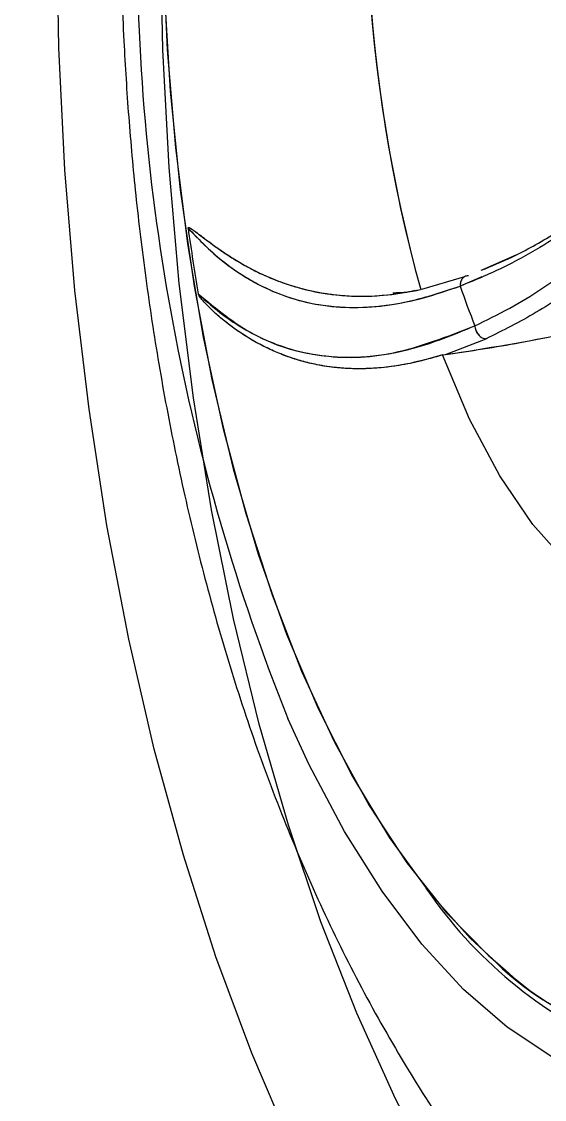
# Model space of a CAD drawing. Header units: inches. Extents: x 0 to 84, y -22 to 124.
# Drawn here: x 75.265 to 76.125, y 40.681 to 42.452 of the extents above; entities that cross this region are included whole.
import ezdxf

# ---------------------------------------------------------------- set-up
doc = ezdxf.new("R2010")
doc.units = ezdxf.units.IN
doc.header["$MEASUREMENT"] = 0
doc.layers.add('1', color=4, linetype='Continuous')
doc.layers.add('BDIM_CYAN', color=4, linetype='Continuous')

# ---------------------------------------------------------------- blocks, each defined once
blk = doc.blocks.new('2026 RELAY')
at = {"color": 8, "linetype": 'Continuous', "lineweight": 25, "flags": 128}
for points in [[(75.7077, 40.1074), (75.6436, 40.2572), (75.5847, 40.4159), (75.5312, 40.5828), (75.4834, 40.757), (75.4415, 40.9378), (75.4057, 41.1243), (75.3762, 41.3156), (75.3531, 41.5107), (75.3365, 41.7088), (75.3266, 41.9089), (75.3233, 42.1101), (75.3267, 42.3113), (75.3367, 42.5117), (75.3534, 42.7103), (75.3766, 42.9061), (75.4062, 43.0982), (75.4421, 43.2857), (75.4841, 43.4677), (75.532, 43.6433), (75.5855, 43.8117), (75.6445, 43.9721), (75.7087, 44.1237), (75.7777, 44.2658)], [(75.9486, 40.0512), (75.88, 40.1822), (75.8162, 40.3231), (75.7573, 40.4733), (75.7038, 40.6319), (75.6558, 40.7981), (75.6137, 40.9711), (75.5777, 41.15), (75.5479, 41.3339), (75.5245, 41.5218), (75.5076, 41.7128), (75.4973, 41.906), (75.4936, 42.1003)]]:
    blk.add_lwpolyline(points, dxfattribs=at)
at = {"layer": '1', "color": 3, "linetype": 'Continuous', "lineweight": 25}
blk.add_open_spline([(76.905, 45.2041), (76.8463, 45.2491), (76.7865, 45.2861), (76.665, 45.3449), (76.6032, 45.3667), (76.5086, 45.3881), (76.4767, 45.3933), (76.4124, 45.4), (76.3801, 45.4015), (76.2832, 45.4001), (76.2183, 45.3918), (76.0878, 45.3606), (76.0222, 45.3378), (75.9396, 45.3001), (75.9231, 45.2922), (75.8899, 45.2753), (75.8733, 45.2664), (75.8236, 45.2383), (75.7907, 45.2179), (75.6928, 45.1516), (75.6288, 45.1005), (75.5041, 44.9842), (75.4433, 44.919), (75.3701, 44.828), (75.3555, 44.8093), (75.3267, 44.771), (75.3125, 44.7513), (75.2702, 44.6911), (75.243, 44.6494), (75.1639, 44.5201), (75.1148, 44.428), (75.0237, 44.2323), (74.9817, 44.1286), (74.9241, 43.9644), (74.9057, 43.9079), (74.8712, 43.7936), (74.8551, 43.7355), (74.8096, 43.559), (74.7833, 43.438), (74.7494, 43.2517), (74.7391, 43.1888), (74.725, 43.0933), (74.7205, 43.0612), (74.712, 42.9967), (74.7079, 42.9642), (74.689, 42.8015), (74.6777, 42.6707), (74.6623, 42.4076), (74.6582, 42.2754), (74.6573, 42.076), (74.6579, 42.0094), (74.6601, 41.9092), (74.6611, 41.8757), (74.6635, 41.809), (74.6649, 41.7758), (74.6732, 41.6103), (74.6833, 41.4798), (74.7109, 41.2226), (74.7283, 41.0958), (74.7604, 40.9085), (74.7721, 40.8466), (74.7976, 40.7237), (74.8113, 40.6634), (74.8551, 40.4861), (74.888, 40.3725), (74.9616, 40.1547), (75.0024, 40.0504), (75.0584, 39.926), (75.0699, 39.9015), (75.0933, 39.853), (75.1053, 39.829), (75.1419, 39.7586), (75.167, 39.7134), (75.2447, 39.5831), (75.2994, 39.5031), (75.4145, 39.3566), (75.4748, 39.29), (75.6004, 39.1701), (75.6644, 39.1181), (75.7939, 39.0285), (75.8594, 38.9908), (75.958, 38.9448), (75.9909, 38.9312), (76.0405, 38.9134), (76.0571, 38.9079), (76.0901, 38.8979), (76.1066, 38.8934), (76.1887, 38.8731), (76.2536, 38.8643), (76.3822, 38.8616), (76.4459, 38.8676), (76.5407, 38.8882), (76.5722, 38.8969), (76.6193, 38.913), (76.635, 38.9189), (76.6662, 38.9316), (76.6817, 38.9384), (76.7588, 38.9749), (76.8193, 39.0118), (76.8786, 39.0564)], degree=3, knots=[0, 0, 0, 0, 0.03125, 0.03125, 0.0625, 0.0625, 0.078125, 0.078125, 0.09375, 0.09375, 0.125, 0.125, 0.15625, 0.15625, 0.164063, 0.164063, 0.171875, 0.171875, 0.1875, 0.1875, 0.21875, 0.21875, 0.25, 0.25, 0.257813, 0.257813, 0.265625, 0.265625, 0.28125, 0.28125, 0.3125, 0.3125, 0.34375, 0.34375, 0.359375, 0.359375, 0.375, 0.375, 0.40625, 0.40625, 0.421875, 0.421875, 0.429688, 0.429688, 0.4375, 0.4375, 0.46875, 0.46875, 0.5, 0.5, 0.515625, 0.515625, 0.523438, 0.523438, 0.53125, 0.53125, 0.5625, 0.5625, 0.59375, 0.59375, 0.609375, 0.609375, 0.625, 0.625, 0.65625, 0.65625, 0.6875, 0.6875, 0.695313, 0.695313, 0.703125, 0.703125, 0.71875, 0.71875, 0.75, 0.75, 0.78125, 0.78125, 0.8125, 0.8125, 0.84375, 0.84375, 0.859375, 0.859375, 0.867188, 0.867188, 0.875, 0.875, 0.90625, 0.90625, 0.9375, 0.9375, 0.953125, 0.953125, 0.960938, 0.960938, 0.96875, 0.96875, 1, 1, 1, 1], dxfattribs=at)
at = {"layer": 'BDIM_CYAN'}
for p, q in [((76.0222, 41.5446), (76.078, 41.5691)), ((75.9932, 41.5328), (75.9226, 41.512)), ((76.0217, 41.5327), (75.986, 41.5177)), ((75.9622, 41.4051), (76.0285, 41.4311)), ((75.9622, 41.4051), (76.0285, 41.4311)), ((75.9569, 41.4046), (75.9622, 41.4051)), ((75.9569, 41.4046), (75.9622, 41.4051))]:
    blk.add_line(p, q, dxfattribs=at)
at = {"layer": 'BDIM_CYAN', "flags": 128}
for points in [[(76.1365, 40.2517), (76.063, 40.3003), (75.9917, 40.3621), (75.9231, 40.4367), (75.8577, 40.5234), (75.7959, 40.6217), (75.7381, 40.7309), (75.703, 40.8073)], [(75.4977, 42.0692), (75.5046, 41.9061), (75.5181, 41.745), (75.5378, 41.5871), (75.5638, 41.4336), (75.5958, 41.2855), (75.6337, 41.1441), (75.677, 41.0103), (75.7255, 40.8851), (75.7788, 40.7694), (75.8365, 40.6642), (75.8983, 40.5702), (75.9636, 40.488), (76.032, 40.4184), (76.0604, 40.3939)], [(75.7046, 43.3948), (75.6576, 43.2626), (75.6161, 43.1221), (75.5804, 42.9744), (75.5508, 42.8207), (75.5274, 42.662), (75.5105, 42.4996), (75.5002, 42.3348), (75.4966, 42.1687), (75.4997, 42.0027), (75.5095, 41.8381), (75.5259, 41.676), (75.5487, 41.5177), (75.5779, 41.3644), (75.6131, 41.2173), (75.6542, 41.0775), (75.7008, 40.946), (75.7525, 40.8239), (75.809, 40.7121), (75.8698, 40.6115), (75.9344, 40.5227), (76.0024, 40.4466), (76.0402, 40.4111)], [(76.4219, 40.957), (76.3557, 40.958), (76.2902, 40.9758), (76.226, 41.01), (76.1643, 41.0603), (76.1057, 41.1259), (76.0511, 41.2059), (76.0013, 41.2992), (75.9569, 41.4046)], [(76.4149, 40.9564), (76.3557, 40.958), (76.2902, 40.9758), (76.226, 41.01), (76.1643, 41.0603), (76.1057, 41.1259), (76.0511, 41.2059), (76.0013, 41.2992), (75.9569, 41.4046)]]:
    blk.add_lwpolyline(points, dxfattribs=at)
at = {"layer": 'BDIM_CYAN'}
for centre, radius, start, end in [((78.3066, 42.1713), 2.4749, 170.0608, 195.4527), ((78.3066, 42.1713), 2.4749, 170.2558, 195.4518), ((78.9062, 42.0919), 3.4513, 179.422, 201.8528), ((79.0903, 42.1121), 3.5863, 188.0027, 189.7488), ((79.0903, 42.1121), 3.5863, 188.0029, 189.7488), ((77.2774, 41.957), 1.364, 198.7885, 201.7127), ((76.5439, 40.9476), 0.7435, 214.2976, 246.4007), ((76.3689, 40.7378), 0.4635, 224.8196, 306.4615), ((76.3684, 40.7257), 0.4528, 227.1237, 296.1012)]:
    blk.add_arc(centre, radius, start, end, dxfattribs=at)
for points, knots in [([(75.4275, 42.18), (75.4279, 42.1185), (75.4284, 42.0318), (75.434, 41.9038), (75.4409, 41.7941), (75.4527, 41.664), (75.469, 41.5284), (75.4904, 41.3878), (75.5173, 41.2444), (75.5499, 41.0996), (75.5884, 40.9546), (75.6333, 40.8102), (75.6849, 40.6673), (75.7436, 40.5266), (75.8095, 40.3892), (75.8833, 40.2566), (75.9528, 40.1454), (76.0011, 40.0813), (76.0193, 40.0571)], [0, 0, 0, 0, 0.077315, 0.109055, 0.161669, 0.21629, 0.274929, 0.336204, 0.399628, 0.464846, 0.531641, 0.599877, 0.669443, 0.740209, 0.811955, 0.884248, 0.956396, 1, 1, 1, 1]), ([(76.3349, 41.7452), (76.3259, 41.7371), (76.3085, 41.7215), (76.2814, 41.6988), (76.2505, 41.6736), (76.2132, 41.6451), (76.1675, 41.6126), (76.1144, 41.5789), (76.0527, 41.5448), (76.0092, 41.5271), (75.986, 41.5177)], [0, 0, 0, 0, 0.0780207, 0.1502844, 0.2337526, 0.3445671, 0.4709412, 0.6255612, 0.8000112, 1, 1, 1, 1]), ([(76.0208, 41.5437), (76.0376, 41.5506), (76.0776, 41.5669), (76.139, 41.6016), (76.2026, 41.6431), (76.2618, 41.6874), (76.3047, 41.7218), (76.3285, 41.7431), (76.3334, 41.7474)], [0, 0, 0, 0, 0.1610795, 0.3854539, 0.5876485, 0.7699038, 0.9529114, 1, 1, 1, 1]), ([(76.0101, 41.4524), (76.0292, 41.4616), (76.0659, 41.4794), (76.1204, 41.5129), (76.1734, 41.5498), (76.2262, 41.5912), (76.2879, 41.644), (76.3315, 41.687), (76.3579, 41.713)], [0, 0, 0, 0, 0.163693, 0.314793, 0.466926, 0.618769, 0.769591, 1, 1, 1, 1]), ([(76.3098, 41.6267), (76.2936, 41.6121), (76.2546, 41.5769), (76.1883, 41.5249), (76.1105, 41.4718), (76.056, 41.4448), (76.0285, 41.4311)], [0, 0, 0, 0, 0.1741935, 0.4201884, 0.7074528, 1, 1, 1, 1]), ([(75.5389, 41.6129), (75.5389, 41.6129), (75.5389, 41.613), (75.5389, 41.6132), (75.5389, 41.6134), (75.5389, 41.6135), (75.5389, 41.6136), (75.539, 41.6138), (75.5393, 41.6139), (75.5398, 41.614), (75.5421, 41.6134), (75.5459, 41.6107), (75.5517, 41.6066), (75.5584, 41.6016), (75.5676, 41.5946), (75.5796, 41.5856), (75.5951, 41.5746), (75.6134, 41.5627), (75.6331, 41.5511), (75.6549, 41.5397), (75.6797, 41.5285), (75.7127, 41.5166), (75.7564, 41.5056), (75.8092, 41.5002), (75.8653, 41.5017), (75.903, 41.5086), (75.9211, 41.5119)], [0, 0, 0, 0, 0.000231, 0.000437, 0.000628, 0.000819, 0.001023, 0.001252, 0.001812, 0.00345, 0.005859, 0.023596, 0.040537, 0.061853, 0.087513, 0.12771, 0.17519, 0.229807, 0.291388, 0.346437, 0.414944, 0.495682, 0.609911, 0.750097, 0.879926, 1, 1, 1, 1]), ([(75.5389, 41.6128), (75.5389, 41.613), (75.5389, 41.6131), (75.5389, 41.6133), (75.5389, 41.6134), (75.5389, 41.6135), (75.539, 41.6137), (75.5392, 41.6139), (75.5396, 41.614), (75.5415, 41.6136), (75.5449, 41.6114), (75.5503, 41.6077), (75.5568, 41.6028), (75.5673, 41.5949), (75.583, 41.5831), (75.6055, 41.5675), (75.6255, 41.5554), (75.6415, 41.5467), (75.652, 41.5413), (75.6649, 41.5352), (75.6795, 41.5289), (75.6943, 41.5233), (75.7071, 41.519), (75.7357, 41.5104), (75.7816, 41.5016), (75.8493, 41.4996), (75.8969, 41.5077), (75.9211, 41.5119)], [0, 0, 0, 0, 0.000397, 0.000572, 0.000743, 0.000923, 0.001119, 0.001591, 0.002949, 0.004941, 0.019655, 0.035804, 0.056631, 0.082107, 0.135516, 0.203994, 0.287127, 0.311335, 0.34083, 0.375551, 0.418916, 0.460776, 0.494381, 0.519839, 0.683937, 0.838609, 1, 1, 1, 1]), ([(75.5389, 41.6129), (75.555, 41.5962), (75.5841, 41.5661), (75.6201, 41.5405), (75.6417, 41.5276), (75.6511, 41.5224), (75.6599, 41.5178), (75.668, 41.5139), (75.6753, 41.5106), (75.7021, 41.4992), (75.7506, 41.4851), (75.825, 41.4806), (75.9031, 41.4902), (75.9586, 41.5086), (75.986, 41.5177)], [0, 0, 0, 0, 0.143681, 0.258946, 0.284439, 0.307979, 0.329566, 0.3492, 0.36688, 0.382606, 0.540573, 0.696139, 0.849289, 1, 1, 1, 1]), ([(75.5389, 41.6128), (75.5509, 41.6002), (75.5775, 41.5722), (75.6199, 41.5398), (75.6655, 41.5139), (75.709, 41.4968), (75.7575, 41.4854), (75.8104, 41.4811), (75.8675, 41.4855), (75.9257, 41.4971), (75.9652, 41.5106), (75.986, 41.5177)], [0, 0, 0, 0, 0.107424, 0.238431, 0.34234, 0.449844, 0.54517, 0.666079, 0.783931, 0.886397, 1, 1, 1, 1]), ([(76, 41.5348), (75.9982, 41.5347), (75.9943, 41.5343), (75.9895, 41.5305), (75.9864, 41.5247), (75.9861, 41.52), (75.986, 41.5177)], [0, 0, 0, 0, 0.240996, 0.5, 0.759004, 1, 1, 1, 1]), ([(76, 41.5348), (75.9982, 41.5347), (75.9943, 41.5343), (75.9895, 41.5305), (75.9864, 41.5247), (75.9861, 41.52), (75.986, 41.5177)], [0, 0, 0, 0, 0.240961, 0.499951, 0.758968, 1, 1, 1, 1]), ([(75.9109, 41.5102), (75.9092, 41.5098), (75.8966, 41.5062), (75.8853, 41.5061), (75.8755, 41.5061)], [0, 0, 0, 0, 0.1328216, 1, 1, 1, 1]), ([(75.9098, 41.5099), (75.9085, 41.5096), (75.8983, 41.5067), (75.8892, 41.5066), (75.8812, 41.5066)], [0, 0, 0, 0, 0.128143, 1, 1, 1, 1]), ([(75.9569, 41.4046), (75.9365, 41.3989), (75.8998, 41.3886), (75.8526, 41.3826), (75.8142, 41.3814), (75.78, 41.3835), (75.7497, 41.3883), (75.7229, 41.395), (75.6996, 41.4026), (75.677, 41.4119), (75.6516, 41.4244), (75.6257, 41.44), (75.6015, 41.4578), (75.5836, 41.4731), (75.571, 41.4853), (75.5628, 41.4942), (75.5583, 41.4999), (75.5565, 41.5029), (75.5559, 41.5041), (75.5558, 41.5047), (75.5557, 41.5049)], [0, 0, 0, 0, 0.129192, 0.232247, 0.31224, 0.390926, 0.471292, 0.530715, 0.589837, 0.648641, 0.707111, 0.793751, 0.863677, 0.916276, 0.953866, 0.980045, 0.99375, 0.997767, 0.999092, 1, 1, 1, 1]), ([(75.5557, 41.5049), (75.5855, 41.4803), (75.6451, 41.4312), (75.7535, 41.3983), (75.8742, 41.3997), (75.9648, 41.4348), (76.0101, 41.4524)], [0, 0, 0, 0, 0.250185, 0.500172, 0.750054, 1, 1, 1, 1]), ([(75.5557, 41.5049), (75.5645, 41.4969), (75.5843, 41.4788), (75.6192, 41.4536), (75.661, 41.4305), (75.7099, 41.412), (75.7697, 41.4002), (75.8397, 41.4005), (75.9213, 41.416), (75.9792, 41.4397), (76.0101, 41.4524)], [0, 0, 0, 0, 0.076042, 0.171909, 0.282488, 0.393719, 0.52075, 0.682832, 0.830704, 1, 1, 1, 1]), ([(75.9622, 41.4051), (76.0288, 41.4156), (76.1625, 41.4368), (76.2948, 41.4722), (76.3611, 41.4899)], [0, 0, 0, 0, 0.498632, 1, 1, 1, 1]), ([(75.9622, 41.4051), (76.003, 41.4113), (76.0669, 41.421), (76.1975, 41.4468), (76.2867, 41.4702), (76.3531, 41.4876)], [0, 0, 0, 0, 0.312171, 0.487913, 1, 1, 1, 1]), ([(75.9569, 41.4046), (75.9438, 41.4008), (75.9183, 41.3933), (75.882, 41.3864), (75.8477, 41.3824), (75.8147, 41.3814), (75.7823, 41.3833), (75.7529, 41.3877), (75.7264, 41.394), (75.7027, 41.4015), (75.6795, 41.4107), (75.6565, 41.4219), (75.6345, 41.4346), (75.6148, 41.4479), (75.5982, 41.4606), (75.5884, 41.4691), (75.584, 41.473)], [0, 0, 0, 0, 0.090635, 0.177027, 0.259055, 0.340702, 0.423655, 0.507975, 0.573202, 0.63892, 0.705148, 0.771901, 0.840765, 0.903758, 0.956351, 1, 1, 1, 1]), ([(76.0101, 41.4524), (76.0105, 41.4499), (76.0111, 41.446), (76.0136, 41.4411), (76.0161, 41.4376), (76.019, 41.4348), (76.0232, 41.4321), (76.0264, 41.4315), (76.0285, 41.4311)], [0, 0, 0, 0, 0.241089, 0.371167, 0.503762, 0.635799, 0.764278, 1, 1, 1, 1]), ([(76.0101, 41.4524), (76.0105, 41.4499), (76.0111, 41.4461), (76.0135, 41.4413), (76.0159, 41.4378), (76.0189, 41.435), (76.023, 41.4321), (76.0263, 41.4315), (76.0285, 41.4311)], [0, 0, 0, 0, 0.235292, 0.36364, 0.495629, 0.628267, 0.758474, 1, 1, 1, 1])]:
    blk.add_open_spline(points, degree=3, knots=knots, dxfattribs=at)

msp = doc.modelspace()

# ---------------------------------------------------------------- block references
msp.add_blockref('2026 RELAY', (0, 0.5))

doc.saveas('drawing.dxf')
